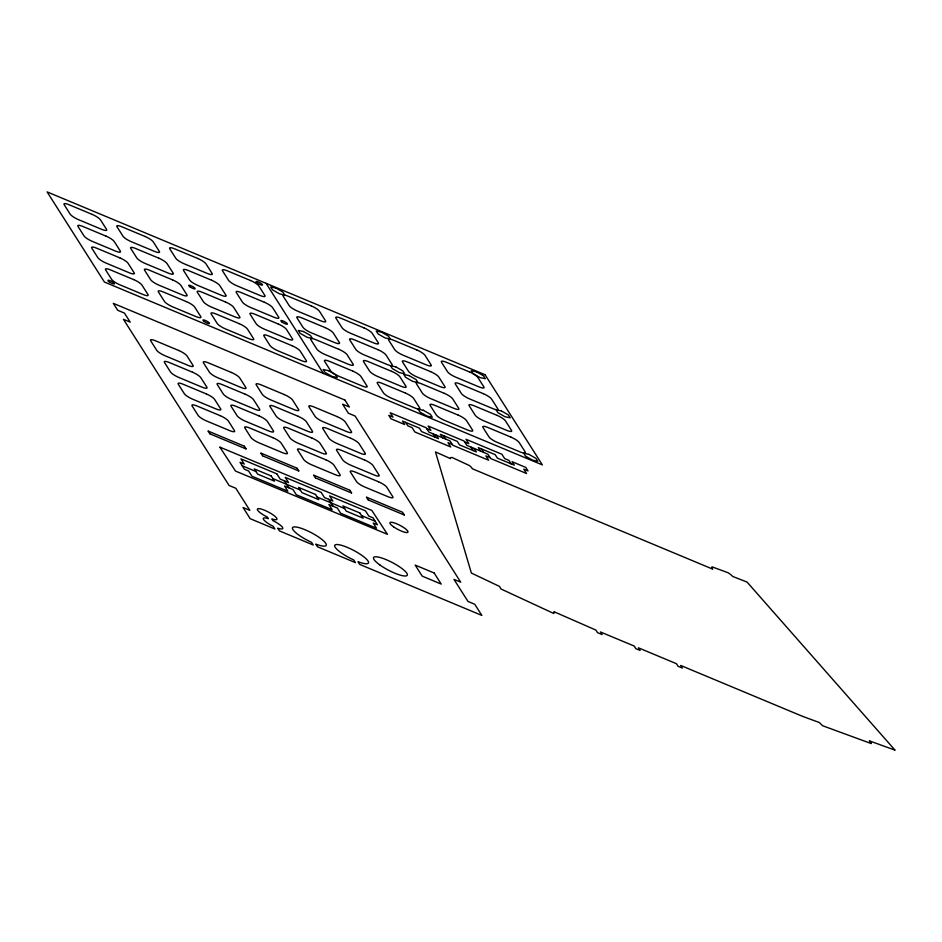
<?xml version="1.0" encoding="UTF-8"?>
<svg xmlns="http://www.w3.org/2000/svg" width="942" height="942" viewBox="0 0 942 942"><rect width="100%" height="100%" fill="white"/><g stroke="black" fill="none" stroke-linecap="round" stroke-linejoin="round"><path stroke-width="1.41" d="M464.571 441.869L468.798 443.635L466.031 439.29L501.921 454.279L504.688 458.624L508.904 460.379L511.117 463.864M426.667 428.598L430.894 430.364L428.127 426.019L464.017 440.997L466.785 445.354L487.897 454.162L490.652 458.507L526.543 473.496L523.787 469.151L528.003 470.906L525.801 467.432L512.071 461.71L514.285 465.183L497.4 458.13L495.186 454.656L478.3 447.603L480.502 451.077M490.099 457.635L485.884 455.881L488.639 460.226L452.749 445.236L449.993 440.891L428.881 432.072L426.114 427.727L390.223 412.749L392.991 417.094L388.763 415.328L390.977 418.801L404.695 424.536L402.493 421.062L419.378 428.115L421.592 431.589L438.477 438.642L436.264 435.157M452.207 444.365L447.98 442.61L450.747 446.955L414.857 431.966L412.09 427.621L407.862 425.855L405.661 422.381M208.276 431.13L244.331 446.202M261.052 453.161L296.942 468.15M313.827 475.204L349.717 490.181M366.615 497.235L402.505 512.224L404.424 515.003M245.933 448.898L209.901 433.838M262.818 455.94L298.708 470.929M351.496 492.972L315.476 477.924M368.381 500.014L404.271 515.003M242.224 465.772L255.941 471.506M272.827 478.56L300.274 490.017M317.171 497.07L344.607 508.527M361.504 515.58L375.222 521.303M481.468 448.922L483.67 452.395M474.167 448.439L476.381 451.913L459.496 444.86L457.282 441.386L440.397 434.333L442.599 437.806M471 447.109L473.214 450.582M443.564 435.651L445.766 439.125M433.108 433.838L435.31 437.312M266.091 283.33L323.389 373.468M366.462 497.235L368.11 499.849M349.988 490.358L351.649 492.972M313.674 475.204L315.334 477.806M328.676 499.319L333.103 506.278M297.213 468.327L298.861 470.929M284.343 480.809L288.758 487.768M260.899 453.161L262.559 455.775M244.425 446.284L246.086 448.898M208.123 431.13L209.772 433.732M894.9 750.009L747.053 582.062L732.699 576.457A12.234 2.755 27.7 0 0 728.072 572.736L712.081 566.86A12.234 2.755 27.7 0 0 712.717 569.121L472.236 468.716A12.234 2.755 27.7 0 0 469.422 465.548L452.054 457.482A12.234 2.755 27.7 0 0 450.512 458.636L435.487 451.948L471.377 573.054L499.649 586.489A30.591 6.888 27.7 0 0 501.073 589.021L553.79 613.489A30.591 6.888 27.7 0 0 553.943 611.699L595.874 630.057L597.534 632.659L602.103 634.567L600.443 631.964L634.225 646.059L635.874 648.673L640.101 650.427L638.441 647.825L676.438 663.698L678.099 666.3L682.326 668.066L680.666 665.452L802.749 716.426L819.434 722.549A30.591 6.888 27.7 0 0 822.813 725.811L871.268 743.579A30.591 6.888 27.7 0 0 869.36 740.859L894.865 750.091M219.898 447.203L235.512 471.071L387.48 534.35L371.866 510.47L219.945 447.167M275.865 288.052L270.66 286.957L272.521 289.865L279.562 293.88L284.755 294.976L282.906 292.067L275.865 288.052M381.428 332.126L376.223 331.031L378.072 333.939L385.125 337.954L390.318 339.049L388.469 336.141L381.428 332.126M303.489 331.513L298.284 330.407L300.133 333.315L307.186 337.33L312.379 338.425L310.53 335.517L303.489 331.513M476.428 371.796L471.224 370.701L473.072 373.609L480.126 377.612L485.318 378.719L483.47 375.811L476.428 371.796M395.722 366.827L390.53 365.732L392.378 368.64L399.432 372.655L404.624 373.75L402.776 370.842L395.722 366.827M409.04 375.587L403.847 374.48L405.696 377.389L412.749 381.404L417.942 382.499L416.093 379.591L409.04 375.587M328.346 370.618L323.153 369.511L325.002 372.431L332.043 376.435L337.248 377.542L335.399 374.633L328.346 370.618M501.285 410.9L496.093 409.805L497.941 412.714L504.983 416.729L510.187 417.824L508.339 414.916L501.285 410.9M423.347 410.288L418.154 409.181L420.002 412.09L427.056 416.105L432.248 417.2L430.4 414.292L423.347 410.288M528.909 454.362L523.717 453.255L525.565 456.163L532.607 460.179L537.811 461.274L535.951 458.365L528.909 454.362M485.083 374.763L47.1 191.897L104.409 282.035L542.38 464.912L485.083 374.763M92.222 214.411L69.002 204.72A7.583 1.707 27.7 0 0 64.162 204.673L70.238 214.234A7.583 1.707 27.7 0 0 78.504 219.663L101.724 229.353A7.583 1.707 27.7 0 0 106.552 229.401L100.476 219.839A7.583 1.707 27.7 0 0 92.222 214.411M144.997 236.454L121.777 226.751A7.583 1.707 27.7 0 0 116.949 226.716L123.025 236.277A7.583 1.707 27.7 0 0 131.279 241.705L154.5 251.396A7.583 1.707 27.7 0 0 159.339 251.432L153.263 241.87A7.583 1.707 27.7 0 0 144.997 236.454M197.785 258.485L174.553 248.794A7.583 1.707 27.7 0 0 169.725 248.747L175.801 258.308A7.583 1.707 27.7 0 0 184.055 263.736L207.287 273.439A7.583 1.707 27.7 0 0 212.115 273.474L206.039 263.913A7.583 1.707 27.7 0 0 197.785 258.485M250.56 280.528L227.34 270.825A7.583 1.707 27.7 0 0 222.5 270.79L228.576 280.351A7.583 1.707 27.7 0 0 236.842 285.779L260.063 295.47A7.583 1.707 27.7 0 0 264.89 295.505L258.815 285.944A7.583 1.707 27.7 0 0 250.56 280.528M311.213 305.844L287.981 296.153A7.583 1.707 27.7 0 0 283.153 296.106L289.229 305.667A7.583 1.707 27.7 0 0 297.484 311.095L320.716 320.798A7.583 1.707 27.7 0 0 325.543 320.833L319.468 311.272A7.583 1.707 27.7 0 0 311.213 305.844M363.989 327.887L340.768 318.184A7.583 1.707 27.7 0 0 335.929 318.149L342.017 327.71A7.583 1.707 27.7 0 0 350.271 333.138L373.491 342.829A7.583 1.707 27.7 0 0 378.319 342.864L372.243 333.315A7.583 1.707 27.7 0 0 363.989 327.887M416.764 349.918L393.544 340.227A7.583 1.707 27.7 0 0 388.716 340.18L394.792 349.741A7.583 1.707 27.7 0 0 403.046 355.169L426.267 364.872A7.583 1.707 27.7 0 0 431.106 364.907L425.03 355.346A7.583 1.707 27.7 0 0 416.764 349.918M469.552 371.96L446.331 362.258A7.583 1.707 27.7 0 0 441.492 362.223L447.568 371.784A7.583 1.707 27.7 0 0 455.822 377.212L479.054 386.903A7.583 1.707 27.7 0 0 483.882 386.938L477.806 377.389A7.583 1.707 27.7 0 0 469.552 371.96M106.034 236.136L82.814 226.445A7.583 1.707 27.7 0 0 77.974 226.398L84.05 235.959A7.583 1.707 27.7 0 0 92.316 241.387L115.536 251.09A7.583 1.707 27.7 0 0 120.364 251.125L114.288 241.564A7.583 1.707 27.7 0 0 106.034 236.136M158.809 258.179L135.589 248.476A7.583 1.707 27.7 0 0 130.761 248.441L136.837 258.002A7.583 1.707 27.7 0 0 145.092 263.43L168.312 273.121A7.583 1.707 27.7 0 0 173.151 273.156L167.064 263.607A7.583 1.707 27.7 0 0 158.809 258.179M211.597 280.21L188.365 270.519A7.583 1.707 27.7 0 0 183.537 270.472L189.613 280.033A7.583 1.707 27.7 0 0 197.867 285.461L221.099 295.164A7.583 1.707 27.7 0 0 225.927 295.199L219.851 285.638A7.583 1.707 27.7 0 0 211.597 280.21M264.372 302.252L241.152 292.55A7.583 1.707 27.7 0 0 236.312 292.515L242.388 302.076A7.583 1.707 27.7 0 0 250.654 307.504L273.875 317.195A7.583 1.707 27.7 0 0 278.702 317.23L272.627 307.681A7.583 1.707 27.7 0 0 264.372 302.252M325.025 327.569L301.793 317.878A7.583 1.707 27.7 0 0 296.965 317.843L303.041 327.392A7.583 1.707 27.7 0 0 311.296 332.82L334.528 342.523A7.583 1.707 27.7 0 0 339.356 342.558L333.28 332.997A7.583 1.707 27.7 0 0 325.025 327.569M377.801 349.612L354.581 339.909A7.583 1.707 27.7 0 0 349.741 339.874L355.817 349.435A7.583 1.707 27.7 0 0 364.083 354.863L387.303 364.554A7.583 1.707 27.7 0 0 392.131 364.601L386.055 355.04A7.583 1.707 27.7 0 0 377.801 349.612M430.576 371.643L407.356 361.952A7.583 1.707 27.7 0 0 402.528 361.916L408.604 371.466A7.583 1.707 27.7 0 0 416.859 376.894L440.079 386.597A7.583 1.707 27.7 0 0 444.918 386.632L438.842 377.071A7.583 1.707 27.7 0 0 430.576 371.643M483.364 393.685L460.132 383.983A7.583 1.707 27.7 0 0 455.304 383.947L461.38 393.509A7.583 1.707 27.7 0 0 469.634 398.937L492.866 408.628A7.583 1.707 27.7 0 0 497.694 408.675L491.618 399.114A7.583 1.707 27.7 0 0 483.364 393.685M119.846 257.861L96.626 248.17A7.583 1.707 27.7 0 0 91.786 248.135L97.862 257.684A7.583 1.707 27.7 0 0 106.128 263.112L129.348 272.815A7.583 1.707 27.7 0 0 134.176 272.85L128.1 263.289A7.583 1.707 27.7 0 0 119.846 257.861M172.621 279.904L149.401 270.201A7.583 1.707 27.7 0 0 144.573 270.166L150.649 279.727A7.583 1.707 27.7 0 0 158.904 285.155L182.124 294.846A7.583 1.707 27.7 0 0 186.963 294.893L180.876 285.332A7.583 1.707 27.7 0 0 172.621 279.904M225.409 301.935L202.177 292.244A7.583 1.707 27.7 0 0 197.349 292.208L203.425 301.758A7.583 1.707 27.7 0 0 211.679 307.186L234.911 316.889A7.583 1.707 27.7 0 0 239.739 316.924L233.663 307.363A7.583 1.707 27.7 0 0 225.409 301.935M278.184 323.977L254.964 314.275A7.583 1.707 27.7 0 0 250.125 314.239L256.2 323.801A7.583 1.707 27.7 0 0 264.466 329.229L287.687 338.92A7.583 1.707 27.7 0 0 292.515 338.967L286.439 329.406A7.583 1.707 27.7 0 0 278.184 323.977M338.837 349.294L315.605 339.603A7.583 1.707 27.7 0 0 310.778 339.567L316.853 349.129A7.583 1.707 27.7 0 0 325.108 354.545L348.34 364.248A7.583 1.707 27.7 0 0 353.168 364.283L347.092 354.722A7.583 1.707 27.7 0 0 338.837 349.294M391.613 371.336L368.393 361.646A7.583 1.707 27.7 0 0 363.553 361.598L369.629 371.16A7.583 1.707 27.7 0 0 377.895 376.588L401.115 386.279A7.583 1.707 27.7 0 0 405.943 386.326L399.867 376.765A7.583 1.707 27.7 0 0 391.613 371.336M444.388 393.367L421.168 383.677A7.583 1.707 27.7 0 0 416.34 383.641L422.416 393.203A7.583 1.707 27.7 0 0 430.671 398.619L453.891 408.322A7.583 1.707 27.7 0 0 458.73 408.357L452.655 398.796A7.583 1.707 27.7 0 0 444.388 393.367M497.176 415.41L473.944 405.719A7.583 1.707 27.7 0 0 469.116 405.672L475.192 415.234A7.583 1.707 27.7 0 0 483.446 420.662L506.678 430.353A7.583 1.707 27.7 0 0 511.506 430.4L505.43 420.838A7.583 1.707 27.7 0 0 497.176 415.41M133.658 279.586L110.438 269.895A7.583 1.707 27.7 0 0 105.598 269.859L111.674 279.421A7.583 1.707 27.7 0 0 119.94 284.837L143.16 294.54A7.583 1.707 27.7 0 0 147.988 294.575L141.912 285.014A7.583 1.707 27.7 0 0 133.658 279.586M186.434 301.628L163.213 291.938A7.583 1.707 27.7 0 0 158.386 291.89L164.461 301.452A7.583 1.707 27.7 0 0 172.716 306.88L195.936 316.571A7.583 1.707 27.7 0 0 200.764 316.618L194.688 307.057A7.583 1.707 27.7 0 0 186.434 301.628M239.209 323.671L215.989 313.969A7.583 1.707 27.7 0 0 211.161 313.933L217.237 323.495A7.583 1.707 27.7 0 0 225.491 328.923L248.712 338.614A7.583 1.707 27.7 0 0 253.551 338.649L247.475 329.088A7.583 1.707 27.7 0 0 239.209 323.671M291.996 345.702L268.776 336.011A7.583 1.707 27.7 0 0 263.937 335.964L270.013 345.526A7.583 1.707 27.7 0 0 278.279 350.954L301.499 360.645A7.583 1.707 27.7 0 0 306.327 360.692L300.251 351.13A7.583 1.707 27.7 0 0 291.996 345.702M352.649 371.03L329.417 361.328A7.583 1.707 27.7 0 0 324.59 361.292L330.666 370.854A7.583 1.707 27.7 0 0 338.92 376.282L362.152 385.973A7.583 1.707 27.7 0 0 366.98 386.008L360.904 376.447A7.583 1.707 27.7 0 0 352.649 371.03M405.425 393.061L382.205 383.37A7.583 1.707 27.7 0 0 377.365 383.323L383.441 392.885A7.583 1.707 27.7 0 0 391.707 398.313L414.927 408.016A7.583 1.707 27.7 0 0 419.755 408.051L413.679 398.49A7.583 1.707 27.7 0 0 405.425 393.061M458.201 415.104L434.98 405.401A7.583 1.707 27.7 0 0 430.153 405.366L436.228 414.927A7.583 1.707 27.7 0 0 444.483 420.356L467.703 430.047A7.583 1.707 27.7 0 0 472.543 430.082L466.455 420.521A7.583 1.707 27.7 0 0 458.201 415.104M510.988 437.135L487.756 427.444A7.583 1.707 27.7 0 0 482.928 427.397L489.004 436.958A7.583 1.707 27.7 0 0 497.258 442.387L520.49 452.089A7.583 1.707 27.7 0 0 525.318 452.125L519.242 442.563A7.583 1.707 27.7 0 0 510.988 437.135M344.949 400.067L113.299 303.348L117.703 310.271L124.462 313.097L130.208 322.14L123.449 319.314L229.071 485.46L235.818 488.274L249.854 510.352L243.095 507.538L250.183 518.689L274.887 529.004L273.156 526.284A11.01 2.473 27.7 0 1 263.536 519.466A11.01 2.473 27.7 0 1 268.34 518.689L267.281 517.028A11.01 2.473 27.7 0 1 257.92 508.704A11.01 2.473 27.7 0 1 273.557 515.227A11.01 2.473 27.7 0 1 271.849 518.936L272.897 520.596A11.01 2.473 27.7 0 1 282.529 527.402A11.01 2.473 27.7 0 1 277.725 528.179L279.456 530.911L313.239 545.006L311.543 542.345A19.04 4.286 27.7 0 1 293.221 527.108A19.04 4.286 27.7 0 1 320.939 538.683A19.04 4.286 27.7 0 1 315.77 544.111L317.454 546.772L355.464 562.645L353.768 559.972A19.04 4.286 27.7 0 1 335.446 544.735A19.04 4.286 27.7 0 1 363.165 556.31A19.04 4.286 27.7 0 1 357.995 561.738L359.679 564.399L481.845 615.409L474.756 604.258L467.997 601.432L453.962 579.365L460.72 582.18L355.11 416.034L348.352 413.22L342.605 404.177L349.364 407.003L344.949 400.067M178.721 350.483L155.489 340.78A7.583 1.707 27.7 0 0 150.661 340.745L156.737 350.306A7.583 1.707 27.7 0 0 164.991 355.735L188.223 365.425A7.583 1.707 27.7 0 0 193.051 365.461L186.975 355.899A7.583 1.707 27.7 0 0 178.721 350.483M231.496 372.514L208.276 362.823A7.583 1.707 27.7 0 0 203.437 362.776L209.524 372.337A7.583 1.707 27.7 0 0 217.779 377.766L240.999 387.456A7.583 1.707 27.7 0 0 245.827 387.503L239.751 377.942A7.583 1.707 27.7 0 0 231.496 372.514M284.272 394.557L261.052 384.854A7.583 1.707 27.7 0 0 256.224 384.819L262.3 394.38A7.583 1.707 27.7 0 0 270.554 399.808L293.774 409.499A7.583 1.707 27.7 0 0 298.614 409.535L292.538 399.973A7.583 1.707 27.7 0 0 284.272 394.557M337.059 416.588L313.827 406.897A7.583 1.707 27.7 0 0 309 406.85L315.075 416.411A7.583 1.707 27.7 0 0 323.33 421.839L346.562 431.542A7.583 1.707 27.7 0 0 351.39 431.577L345.314 422.016A7.583 1.707 27.7 0 0 337.059 416.588M192.533 372.208L169.301 362.505A7.583 1.707 27.7 0 0 164.473 362.47L170.549 372.031A7.583 1.707 27.7 0 0 178.803 377.459L202.035 387.15A7.583 1.707 27.7 0 0 206.863 387.186L200.787 377.636A7.583 1.707 27.7 0 0 192.533 372.208M245.309 394.239L222.088 384.548A7.583 1.707 27.7 0 0 217.249 384.501L223.325 394.062A7.583 1.707 27.7 0 0 231.591 399.49L254.811 409.193A7.583 1.707 27.7 0 0 259.639 409.228L253.563 399.667A7.583 1.707 27.7 0 0 245.309 394.239M298.084 416.282L274.864 406.579A7.583 1.707 27.7 0 0 270.036 406.544L276.112 416.105A7.583 1.707 27.7 0 0 284.366 421.533L307.587 431.224A7.583 1.707 27.7 0 0 312.426 431.259L306.35 421.71A7.583 1.707 27.7 0 0 298.084 416.282M350.871 438.313L327.639 428.622A7.583 1.707 27.7 0 0 322.812 428.575L328.888 438.136A7.583 1.707 27.7 0 0 337.142 443.564L360.374 453.267A7.583 1.707 27.7 0 0 365.202 453.302L359.126 443.741A7.583 1.707 27.7 0 0 350.871 438.313M206.345 393.933L183.113 384.23A7.583 1.707 27.7 0 0 178.285 384.195L184.361 393.756A7.583 1.707 27.7 0 0 192.615 399.184L215.848 408.875A7.583 1.707 27.7 0 0 220.675 408.922L214.599 399.361A7.583 1.707 27.7 0 0 206.345 393.933M259.121 415.964L235.9 406.273A7.583 1.707 27.7 0 0 231.061 406.238L237.137 415.787A7.583 1.707 27.7 0 0 245.403 421.215L268.623 430.918A7.583 1.707 27.7 0 0 273.451 430.953L267.375 421.392A7.583 1.707 27.7 0 0 259.121 415.964M311.896 438.006L288.676 428.304A7.583 1.707 27.7 0 0 283.848 428.269L289.924 437.83A7.583 1.707 27.7 0 0 298.178 443.258L321.399 452.949A7.583 1.707 27.7 0 0 326.238 452.996L320.162 443.435A7.583 1.707 27.7 0 0 311.896 438.006M364.684 460.037L341.451 450.347A7.583 1.707 27.7 0 0 336.624 450.311L342.7 459.861A7.583 1.707 27.7 0 0 350.954 465.289L374.186 474.992A7.583 1.707 27.7 0 0 379.014 475.027L372.938 465.466A7.583 1.707 27.7 0 0 364.684 460.037M220.157 415.657L196.925 405.955A7.583 1.707 27.7 0 0 192.097 405.92L198.173 415.481A7.583 1.707 27.7 0 0 206.428 420.909L229.648 430.6A7.583 1.707 27.7 0 0 234.487 430.647L228.411 421.086A7.583 1.707 27.7 0 0 220.157 415.657M272.933 437.689L249.712 427.998A7.583 1.707 27.7 0 0 244.873 427.962L250.949 437.524A7.583 1.707 27.7 0 0 259.215 442.94L282.435 452.643A7.583 1.707 27.7 0 0 287.263 452.678L281.187 443.117A7.583 1.707 27.7 0 0 272.933 437.689M325.708 459.731L302.488 450.041A7.583 1.707 27.7 0 0 297.66 449.993L303.736 459.555A7.583 1.707 27.7 0 0 311.99 464.983L335.211 474.674A7.583 1.707 27.7 0 0 340.05 474.721L333.963 465.16A7.583 1.707 27.7 0 0 325.708 459.731M378.496 481.762L355.264 472.072A7.583 1.707 27.7 0 0 350.436 472.036L356.512 481.597A7.583 1.707 27.7 0 0 364.766 487.014L387.998 496.717A7.583 1.707 27.7 0 0 392.826 496.752L386.75 487.191A7.583 1.707 27.7 0 0 378.496 481.762M276.807 473.838L240.916 458.848L244.225 464.065L240.01 462.298L244.425 469.246L248.653 471.012L251.961 476.228L287.852 491.218L284.543 486.001L292.986 489.522L296.306 494.738L332.196 509.728L328.876 504.512L337.318 508.032L340.639 513.249L376.529 528.238L373.209 523.022L377.436 524.788L373.008 517.829L368.793 516.063L365.472 510.858L329.582 495.869L332.903 501.085L324.46 497.553L321.14 492.348L285.249 477.358L288.57 482.575L280.115 479.042L276.807 473.838M271.178 475.945L254.281 468.892L257.602 474.109L274.487 481.162L271.178 475.945M315.511 494.456L298.614 487.403L301.935 492.619L318.82 499.672L315.511 494.456M359.844 512.966L342.959 505.925L346.267 511.129L363.153 518.182L359.844 512.966M434.168 573.007L415.163 565.082L422.204 576.139L441.197 584.075L434.168 573.007M282.047 322.058A3.674 0.824 27.7 0 0 287.369 324.13A3.674 0.824 27.7 0 0 283.024 320.951A3.674 0.824 27.7 0 0 282.047 322.058M109.107 281.776A3.674 0.824 27.7 0 0 114.429 283.836A3.674 0.824 27.7 0 0 110.084 280.669A3.674 0.824 27.7 0 0 109.107 281.776M257.19 282.953A3.674 0.824 27.7 0 0 262.512 285.014A3.674 0.824 27.7 0 0 258.155 281.846A3.674 0.824 27.7 0 0 257.19 282.953M204.108 321.434A3.674 0.824 27.7 0 0 209.43 323.506A3.674 0.824 27.7 0 0 205.085 320.339A3.674 0.824 27.7 0 0 204.108 321.434M189.813 286.733A3.674 0.824 27.7 0 0 195.135 288.805A3.674 0.824 27.7 0 0 190.779 285.638A3.674 0.824 27.7 0 0 189.813 286.733M393.532 526.79A10.162 2.284 27.7 0 0 407.968 532.136A10.162 2.284 27.7 0 0 395.428 523.305A10.162 2.284 27.7 0 0 393.532 526.79M380.203 565.2A19.04 4.286 27.7 0 0 407.262 575.244A19.04 4.286 27.7 0 0 383.747 558.688A19.04 4.286 27.7 0 0 380.203 565.2"/></g></svg>
